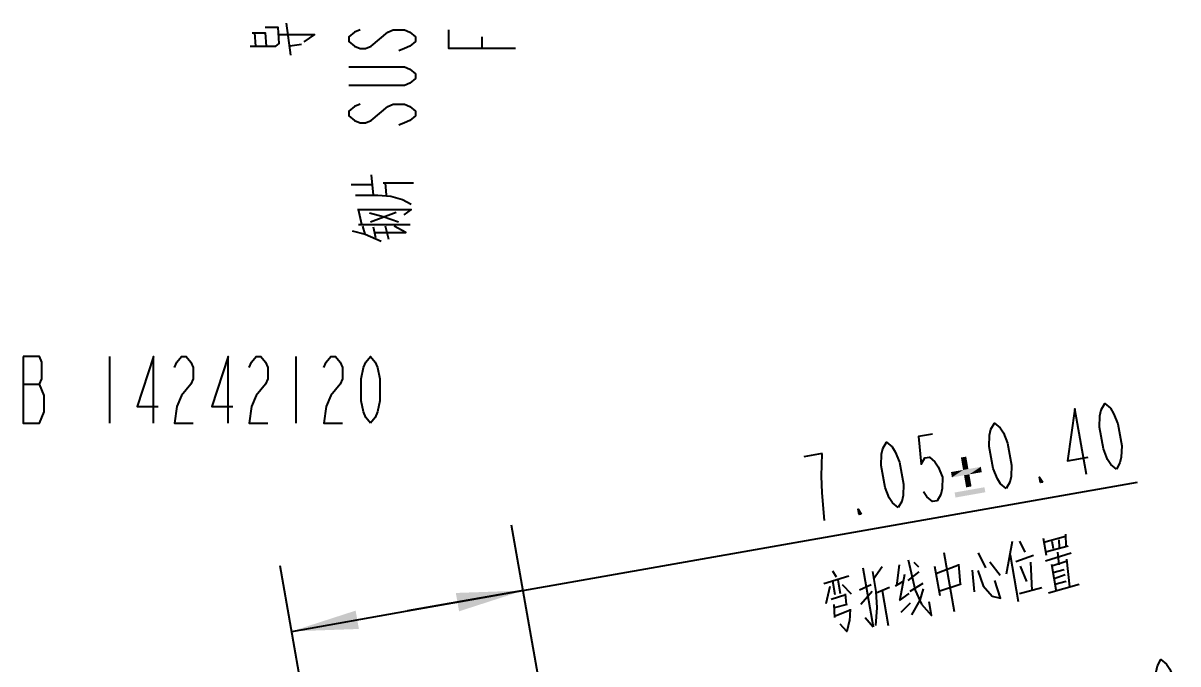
# Model space of a CAD drawing. Header units: millimetres. Extents: x 0 to 210, y 0 to 297.
# Drawn here: x 126.88 to 161.55, y 190.27 to 209.53 of the extents above; entities that cross this region are included whole.
import ezdxf

# ---------------------------------------------------------------- set-up
doc = ezdxf.new("R2010")
doc.units = ezdxf.units.MM
doc.header["$LTSCALE"] = 19.36
doc.layers.get('0').update_dxf_attribs({"linetype": 'CONTINUOUS'})
doc.styles.get("Standard").update_dxf_attribs({"font": 'SIMPLEX.SHX', "width": 0.56})
doc.dimstyles.new('DIMSTYLE_4', dxfattribs={"dimtxt": 2, "dimasz": 2, "dimexe": 2, "dimexo": 0.35, "dimgap": 0.5, "dimtad": 1, "dimzin": 0, "dimdsep": 46, "dimtxsty": 'STANDARD', "dimblk": '_FILLED', "dimblk1": '_FILLED', "dimblk2": '_FILLED', "dimcen": 0.09, "dimazin": 0, "dimtol": 1, "dimtp": 0.4, "dimtm": 0.4, "dimtfac": 1, "dimtofl": 0, "dimtmove": 0, "dimatfit": 3, "dimldrblk": '_FILLED', "dimfxl": 1, "dimtolj": 1, "dimtzin": 0, "dimarcsym": 0})

# ---------------------------------------------------------------- blocks, each defined once
blk = doc.blocks.new('_FILLED')
at = {"color": 0, "linetype": 'BYBLOCK'}
blk.add_solid([(0, 0), (-1, 0.14), (-1, -0.14)], dxfattribs=at)
blk = doc.blocks.new('*D17')
at = {"color": 2}
for p, q in [((138.42, 191.858), (160.346, 195.724)), ((144.395, 178.286), (141.546, 194.44)), ((137.047, 179.332), (134.599, 193.215)), ((141.893, 192.47), (138.42, 191.858)), ((134.946, 191.245), (138.42, 191.858))]:
    blk.add_line(p, q, dxfattribs=at)
at = {"color": 2, "xscale": 2, "yscale": 2, "zscale": 2}
for p, rotation in [((141.893, 192.47), 10), ((134.946, 191.245), 190)]:
    blk.add_blockref('_FILLED', p, dxfattribs=dict(at, rotation=rotation))

msp = doc.modelspace()

# ---------------------------------------------------------------- linework, layer by layer
at = {"color": 2}
for p, q in [((134.923, 208.567), (134.794, 209.527)), ((133.826, 209.233), (133.859, 208.833)), ((140.665, 208.767), (140.665, 209.117)), ((135.246, 208.887), (134.891, 208.833)), ((137.407, 204.353), (137.342, 204.967)), ((136.73, 204.673), (137.375, 204.673)), ((137.697, 204.727), (138.601, 204.727)), ((137.794, 204.353), (137.762, 204.727)), ((137.052, 203.473), (136.955, 203.927)), ((137.31, 203.553), (138.084, 203.847)), ((136.955, 203.473), (138.504, 203.473)), ((137.149, 203.18), (137.084, 203.42)), ((137.471, 203.073), (137.407, 203.393)), ((137.859, 203.02), (137.762, 203.42)), ((129.472, 199.504), (129.472, 197.504)), ((135.072, 199.504), (135.072, 197.504)), ((126.882, 198.671), (127.372, 198.671)), ((127.512, 197.838), (127.512, 198.338)), ((150.875, 196.593), (150.323, 196.495)), ((156.581, 193.946), (156.402, 192.965)), ((156.796, 193.952), (156.963, 193.621)), ((157.511, 194.045), (157.601, 193.537)), ((158.179, 194.097), (157.533, 193.918)), ((157.77, 193.96), (157.809, 193.737)), ((157.98, 193.997), (157.993, 193.77)), ((158.203, 193.807), (158.194, 194.165)), ((154.527, 193.617), (154.84, 191.838)), ((155.558, 193.602), (155.774, 193.149)), ((156.517, 193.542), (156.763, 192.144)), ((156.687, 193.343), (157.222, 193.535)), ((157.576, 193.369), (158.347, 193.603)), ((157.584, 193.632), (158.255, 193.816)), ((157.936, 193.629), (157.977, 193.243)), ((152.09, 193.155), (152.404, 191.376)), ((152.42, 192.82), (152.679, 193.193)), ((153.184, 193.249), (153.106, 192.613)), ((153.63, 193.328), (153.763, 193.188)), ((154.247, 193.207), (154.404, 192.318)), ((154.286, 192.985), (154.947, 193.232)), ((154.967, 193.269), (155.021, 192.656)), ((155.903, 193.336), (156.218, 192.933)), ((156.82, 193.203), (157.009, 192.745)), ((157.124, 193.322), (157.165, 192.477)), ((157.756, 193.269), (157.902, 192.443)), ((158.203, 193.348), (157.767, 193.206)), ((158.311, 192.581), (158.218, 193.416)), ((150.927, 192.687), (151.672, 192.917)), ((151.186, 193.061), (151.298, 192.884)), ((151.341, 192.793), (151.414, 192.38)), ((153.345, 192.95), (153.205, 192.205)), ((153.457, 192.773), (153.791, 193.029)), ((155.38, 193.08), (155.439, 192.435)), ((157.801, 193.015), (158.137, 193.107)), ((158.165, 192.948), (157.835, 192.825)), ((151.107, 192.588), (150.981, 192.075)), ((151.184, 192.766), (151.257, 192.353)), ((151.474, 192.653), (151.74, 192.372)), ((152.343, 192.642), (151.992, 192.482)), ((152.038, 192.065), (152.376, 192.452)), ((152.493, 192.407), (152.896, 192.576)), ((152.671, 192.471), (152.856, 191.423)), ((153.08, 192.609), (153.299, 192.745)), ((153.513, 192.456), (153.905, 192.689)), ((155.047, 192.661), (154.381, 192.445)), ((156.803, 192.381), (157.474, 192.564)), ((157.665, 192.402), (158.594, 192.664)), ((157.863, 192.666), (158.198, 192.758)), ((151.583, 192.345), (151.148, 192.202)), ((151.607, 192.054), (151.577, 192.376)), ((153.472, 192.383), (153.185, 192.168)), ((153.246, 191.819), (153.522, 192.097)), ((151.228, 192.053), (151.243, 191.662)), ((151.245, 191.957), (151.633, 192.059)), ((151.693, 191.873), (151.264, 191.699)), ((151.714, 191.909), (151.697, 191.546)), ((152.164, 191.661), (152.404, 191.376))]:
    msp.add_line(p, q, dxfattribs=at)
for points in [[(133.697, 208.833), (134.471, 208.833), (134.568, 208.913), (134.536, 209.393), (134.149, 209.393)], [(133.762, 209.233), (134.149, 209.233), (134.181, 208.833)], [(134.536, 209.18), (135.633, 209.18), (135.31, 208.967)], [(136.998, 209.327), (136.832, 209.257), (136.665, 209.117), (136.665, 208.977), (136.832, 208.837), (136.998, 208.767), (137.165, 208.767), (137.332, 208.837)], [(137.332, 208.837), (137.832, 209.257), (137.998, 209.327), (138.332, 209.327), (138.498, 209.257), (138.665, 209.117), (138.665, 208.977), (138.498, 208.837), (138.332, 208.767), (138.165, 208.697)], [(141.665, 208.767), (139.665, 208.767), (139.665, 209.327)], [(136.665, 208.207), (138.332, 208.207), (138.498, 208.137), (138.665, 207.997), (138.665, 207.857), (138.498, 207.717), (138.332, 207.647), (136.665, 207.647)], [(136.998, 207.087), (136.832, 207.017), (136.665, 206.877), (136.665, 206.737), (136.832, 206.597), (136.998, 206.527), (137.165, 206.527), (137.332, 206.597)], [(137.332, 206.597), (137.832, 207.017), (137.998, 207.087), (138.332, 207.087), (138.498, 207.017), (138.665, 206.877), (138.665, 206.737), (138.498, 206.597), (138.332, 206.527), (138.165, 206.457)], [(136.859, 204.353), (137.536, 204.353), (137.923, 204.327), (138.278, 204.22), (138.536, 204.087)], [(136.923, 203.927), (138.536, 203.927), (138.31, 203.767)], [(137.278, 203.82), (137.697, 203.713), (138.149, 203.553)], [(136.762, 203.287), (137.149, 203.18), (137.633, 202.967)], [(137.439, 203.233), (138.375, 203.233), (138.02, 203.42)], [(127.512, 198.338), (127.372, 198.671), (127.442, 198.838), (127.442, 199.338), (127.372, 199.504), (126.882, 199.504)], [(126.882, 199.504), (126.882, 197.504), (127.372, 197.504), (127.512, 197.838)], [(130.802, 197.504), (130.802, 199.504), (130.312, 198.004), (130.942, 198.004)], [(131.432, 199.171), (131.502, 199.338), (131.642, 199.504), (131.782, 199.504), (131.922, 199.338), (131.992, 199.171), (131.992, 198.838), (131.922, 198.671)], [(133.042, 197.504), (133.042, 199.504), (132.552, 198.004), (133.182, 198.004)], [(133.672, 199.171), (133.742, 199.338), (133.882, 199.504), (134.022, 199.504), (134.162, 199.338), (134.232, 199.171), (134.232, 198.838), (134.162, 198.671), (133.882, 198.338)], [(135.912, 199.171), (135.982, 199.338), (136.122, 199.504), (136.262, 199.504), (136.402, 199.338), (136.472, 199.171), (136.472, 198.838), (136.402, 198.671)], [(137.312, 197.504), (137.172, 197.671), (137.102, 197.838), (137.032, 198.171), (137.032, 198.838), (137.102, 199.171), (137.172, 199.338), (137.312, 199.504), (137.452, 199.338), (137.522, 199.171), (137.592, 198.838), (137.592, 198.171), (137.522, 197.838), (137.452, 197.671), (137.312, 197.504)], [(131.922, 198.671), (131.642, 198.338), (131.502, 198.004), (131.432, 197.504), (131.992, 197.504)], [(133.882, 198.338), (133.742, 198.004), (133.672, 197.504), (134.232, 197.504)], [(136.402, 198.671), (136.122, 198.338), (135.982, 198.004), (135.912, 197.504), (136.472, 197.504)], [(159.707, 196.119), (159.54, 196.259), (159.443, 196.411), (159.316, 196.727), (159.2, 197.384), (159.211, 197.724), (159.251, 197.9), (159.36, 198.089), (159.527, 197.949), (159.625, 197.797), (159.752, 197.481), (159.867, 196.824), (159.856, 196.484), (159.816, 196.308), (159.707, 196.119)], [(158.811, 195.961), (158.464, 197.931), (158.242, 196.368), (158.862, 196.478)], [(156.398, 195.536), (156.232, 195.676), (156.134, 195.827), (156.007, 196.144), (155.891, 196.8), (155.902, 197.141), (155.942, 197.317), (156.051, 197.505), (156.218, 197.365), (156.316, 197.214), (156.443, 196.897), (156.558, 196.241), (156.547, 195.9), (156.507, 195.724), (156.398, 195.536)], [(154.183, 197.176), (153.77, 197.103), (153.846, 196.27), (153.955, 196.459), (154.092, 196.483), (154.259, 196.343), (154.357, 196.191), (154.484, 195.875), (154.473, 195.535), (154.433, 195.358), (154.324, 195.17), (154.186, 195.146), (154.019, 195.285), (153.921, 195.437)], [(153.152, 194.963), (152.985, 195.103), (152.887, 195.255), (152.761, 195.571), (152.645, 196.228), (152.656, 196.568), (152.696, 196.744), (152.805, 196.933), (152.972, 196.793), (153.069, 196.641), (153.196, 196.325), (153.312, 195.668), (153.301, 195.328), (153.261, 195.152), (153.152, 194.963)], [(150.946, 194.574), (150.87, 195.407), (150.852, 195.912), (150.875, 196.593)], [(157.501, 195.73), (157.432, 195.718), (157.403, 195.882), (157.501, 195.73)], [(152.049, 194.769), (151.98, 194.757), (151.951, 194.921), (152.049, 194.769)], [(153.456, 193.395), (153.671, 192.483), (153.854, 192.057)], [(152.381, 193.042), (152.487, 192.438), (152.519, 191.953), (152.477, 191.421)], [(155.543, 193.076), (155.706, 192.613), (155.977, 192.301), (156.23, 192.247), (156.056, 192.773)], [(153.907, 192.525), (153.805, 192.18), (153.557, 191.743)], [(153.854, 192.057), (154.158, 191.718), (154.085, 192.131)], [(151.691, 191.578), (151.616, 191.237), (151.413, 191.463)], [(161.395, 188.426), (161.228, 188.566), (161.13, 188.718), (161.003, 189.034), (160.887, 189.691), (160.899, 190.031), (160.939, 190.207), (161.047, 190.396), (161.214, 190.256), (161.312, 190.104), (161.439, 189.788), (161.555, 189.131), (161.544, 188.791), (161.504, 188.615), (161.395, 188.426)]]:
    msp.add_lwpolyline(points, dxfattribs=at)
for points in [[(155.2, 196.497), (155.104, 196.096), (155.039, 196.469)], [(155.104, 196.096), (155.2, 196.497), (155.265, 196.125)], [(155.104, 196.096), (154.77, 195.871), (154.742, 196.032)], [(155.265, 196.125), (155.638, 196.19), (154.77, 195.871)], [(155.133, 195.935), (154.77, 195.871), (155.638, 196.19)], [(155.104, 196.096), (155.265, 196.125), (154.77, 195.871)], [(155.294, 195.964), (155.133, 195.935), (155.638, 196.19)], [(155.294, 195.964), (155.197, 195.573), (155.133, 195.935)], [(155.197, 195.573), (155.294, 195.964), (155.358, 195.601)], [(155.294, 195.964), (155.638, 196.19), (155.666, 196.029)], [(155.746, 195.576), (154.877, 195.267), (154.85, 195.418)], [(154.877, 195.267), (155.746, 195.576), (155.773, 195.425)]]:
    msp.add_solid(points, dxfattribs=at)

# ---------------------------------------------------------------- dimensions: what is measured, and where the dimension line sits
dim = msp.add_linear_dim(base=(141.893, 192.47), p1=(137.108, 178.987), p2=(144.455, 177.941), angle=10, text='<>\\P弯折线中心位置', dimstyle='DIMSTYLE_4', dxfattribs=at)
dim.commit()
dim.dimension.update_dxf_attribs({"geometry": '*D17', "text_midpoint": (150.481, 193.985), "dimtype": 160})

doc.saveas('drawing.dxf')
